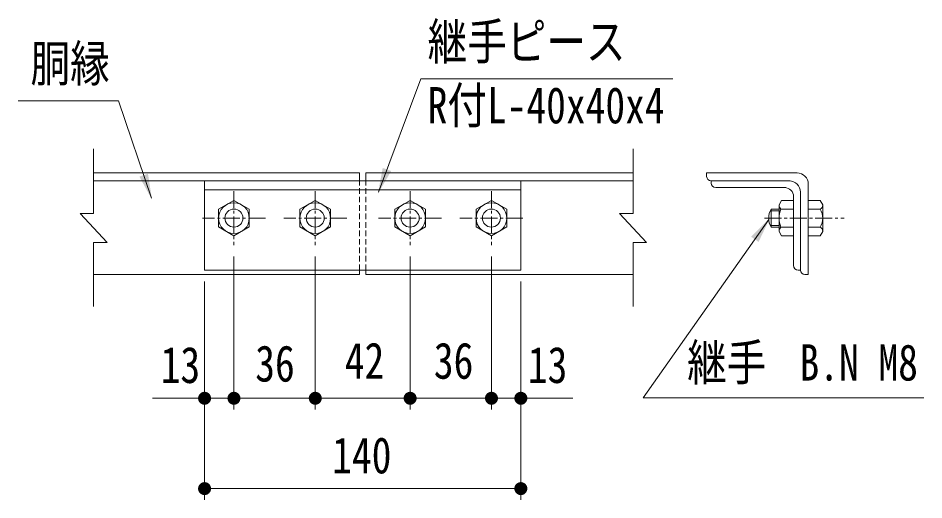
# Model space of a CAD drawing. Units: millimetres, scale not verified, with parts at other scales. Extents: x -4455 to 4455, y -3150 to 3150.
# Drawn here: x 1642 to 2845, y -1752 to -1112 of the extents above; entities that cross this region are included whole.
import ezdxf
from ezdxf.enums import TextEntityAlignment as Align

# ---------------------------------------------------------------- set-up
doc = ezdxf.new("R2010")
doc.units = ezdxf.units.MM
doc.header["$LTSCALE"] = 30
doc.linetypes.add('USER4', pattern=[1.125, 0.75, -0.125, 0.125, -0.125])
doc.linetypes.add('USER5', pattern=[0.375, 0.25, -0.125])
for name, color, linetype, lineweight in [('0-0_D-STR-TXT', 3, 'Continuous', 13), ('0-2_D-STR1', 1, 'Continuous', 18), ('0-3_D-STR-DIM', 1, 'Continuous', 18), ('0-4_D-BMK', 2, 'USER4', 13), ('0-6_D-STR3', 3, 'Continuous', 13), ('0-B_SUNPOU', 1, 'Continuous', 18), ('0-C_7詳細', 3, 'Continuous', 18)]:
    doc.layers.add(name, color=color, linetype=linetype, lineweight=lineweight)
doc.styles.add('ＭＳ ゴシック', font='')
doc.styles.get('ＭＳ ゴシック').set_extended_font_data('MS Gothic')

# ---------------------------------------------------------------- blocks, each defined once
blk = doc.blocks.new('M1')
at = {"layer": '0-B_SUNPOU'}
blk.add_line((-7.5, 0), (-57.86, 0), dxfattribs=at)
for points in [[(0, 0), (-7.5, 0), (-7.44, 0.94)], [(0, 0), (-7.44, -0.94), (-7.5, 0)], [(0, 0), (-7.44, 0.94), (-7.26, 1.87)], [(0, 0), (-7.26, -1.87), (-7.44, -0.94)], [(0, 0), (-7.26, 1.87), (-6.97, 2.76)], [(0, 0), (-6.97, -2.76), (-7.26, -1.87)], [(0, 0), (-6.97, 2.76), (-6.57, 3.61)], [(0, 0), (-6.57, -3.61), (-6.97, -2.76)], [(0, 0), (-6.57, 3.61), (-6.07, 4.41)], [(0, 0), (-6.07, -4.41), (-6.57, -3.61)], [(0, 0), (-6.07, 4.41), (-5.47, 5.13)], [(0, 0), (-5.47, -5.13), (-6.07, -4.41)], [(0, 0), (-5.47, 5.13), (-4.78, 5.78)], [(0, 0), (-4.78, -5.78), (-5.47, -5.13)], [(0, 0), (-4.78, 5.78), (-4.02, 6.33)], [(0, 0), (-4.02, -6.33), (-4.78, -5.78)], [(0, 0), (-4.02, 6.33), (-3.19, 6.79)], [(0, 0), (-3.19, -6.79), (-4.02, -6.33)], [(0, 0), (-3.19, 6.79), (-2.32, 7.13)], [(0, 0), (-2.32, -7.13), (-3.19, -6.79)], [(0, 0), (-2.32, 7.13), (-1.41, 7.37)], [(0, 0), (-1.41, -7.37), (-2.32, -7.13)], [(0, 0), (-1.41, 7.37), (-0.47, 7.49)], [(0, 0), (-0.47, -7.49), (-1.41, -7.37)], [(0, 0), (-0.47, 7.49), (0.47, 7.49)], [(0, 0), (0.47, -7.49), (-0.47, -7.49)], [(0, 0), (0.47, 7.49), (1.41, 7.37)], [(0, 0), (1.41, 7.37), (2.32, 7.13)], [(0, 0), (2.32, 7.13), (3.19, 6.79)], [(0, 0), (3.19, 6.79), (4.02, 6.33)], [(0, 0), (4.02, 6.33), (4.78, 5.78)], [(0, 0), (4.78, 5.78), (5.47, 5.13)], [(0, 0), (5.47, 5.13), (6.07, 4.41)], [(0, 0), (6.07, 4.41), (6.57, 3.61)], [(0, 0), (6.57, 3.61), (6.97, 2.76)], [(0, 0), (6.97, 2.76), (7.26, 1.87)], [(0, 0), (7.26, 1.87), (7.44, 0.94)], [(0, 0), (7.44, 0.94), (7.5, 0)], [(0, 0), (1.41, -7.37), (0.47, -7.49)], [(0, 0), (2.32, -7.13), (1.41, -7.37)], [(0, 0), (3.19, -6.79), (2.32, -7.13)], [(0, 0), (4.02, -6.33), (3.19, -6.79)], [(0, 0), (4.78, -5.78), (4.02, -6.33)], [(0, 0), (5.47, -5.13), (4.78, -5.78)], [(0, 0), (6.07, -4.41), (5.47, -5.13)], [(0, 0), (6.57, -3.61), (6.07, -4.41)], [(0, 0), (6.97, -2.76), (6.57, -3.61)], [(0, 0), (7.26, -1.87), (6.97, -2.76)], [(0, 0), (7.44, -0.94), (7.26, -1.87)], [(0, 0), (7.5, 0), (7.44, -0.94)]]:
    blk.add_solid(points, dxfattribs=at)

msp = doc.modelspace()

# ---------------------------------------------------------------- linework, layer by layer
at = {"layer": '0-0_D-STR-TXT'}
msp.add_lwpolyline([(2511.57, -1192.91), (2176.62, -1192.91), (2120.52, -1343.47)], dxfattribs=at)
at = {"layer": '0-0_D-STR-TXT', "color": 7, "lineweight": 9}
for points in [[(1641.96, -1222.24), (1775.33, -1222.24), (1819.05, -1351.38)], [(2844.81, -1616.65), (2472.03, -1616.65), (2638.92, -1379.81)]]:
    msp.add_lwpolyline(points, dxfattribs=at)
at = {"layer": '0-0_D-STR-TXT', "color": 7}
for points in [[(1819.79, -1353.56), (1803.05, -1322.8), (1814.4, -1318.96)], [(2640.24, -1377.93), (2625.27, -1409.58), (2615.47, -1402.68)]]:
    msp.add_solid(points, dxfattribs=at)
at = {"layer": '0-0_D-STR-TXT'}
msp.add_solid([(2119.72, -1345.62), (2126.15, -1311.2), (2137.38, -1315.39)], dxfattribs=at)
at = {"layer": '0-2_D-STR1'}
for p, q in [((2095.38, -1317.93), (1742.25, -1317.93)), ((2458.52, -1317.93), (2103.78, -1317.93)), ((2676.32, -1317.93), (2556.32, -1317.93)), ((2556.32, -1317.93), (2556.32, -1322.43)), ((2458.52, -1328.43), (1742.25, -1328.43)), ((2667.32, -1328.43), (2562.32, -1328.43)), ((2691.32, -1452.93), (2691.32, -1332.93)), ((2680.82, -1446.93), (2680.82, -1341.93)), ((2095.38, -1452.93), (1742.25, -1452.93)), ((2458.52, -1452.93), (2103.78, -1452.93)), ((2691.32, -1452.93), (2686.82, -1452.93))]:
    msp.add_line(p, q, dxfattribs=at)
at = {"layer": '0-2_D-STR1', "linetype": 'USER5'}
for p, q in [((2095.38, -1326.93), (2095.38, -1446.93)), ((2103.78, -1326.93), (2103.78, -1446.93))]:
    msp.add_line(p, q, dxfattribs=at)
at = {"layer": '0-2_D-STR1'}
for centre, radius, start, end in [((2562.32, -1322.43), 6, 180, 270), ((2676.32, -1332.93), 15, 0, 90), ((2686.82, -1446.93), 6, 180, 270)]:
    msp.add_arc(centre, radius, start, end, dxfattribs=at)
at = {"layer": '0-3_D-STR-DIM', "color": 4, "lineweight": 13}
for p, q in [((1742.25, -1371.59), (1742.25, -1286)), ((2458.52, -1371.59), (2458.52, -1286)), ((2440.52, -1371.59), (2476.52, -1410.36)), ((2458.52, -1371.59), (2440.52, -1371.59)), ((1742.25, -1410.36), (1742.25, -1495.55)), ((1742.25, -1410.36), (1760.25, -1410.36)), ((2458.52, -1410.36), (2458.52, -1495.55)), ((2458.52, -1410.36), (2476.52, -1410.36))]:
    msp.add_line(p, q, dxfattribs=at)
at = {"layer": '0-3_D-STR-DIM'}
for p, q in [((1928.58, -1428.73), (1928.58, -1632.24)), ((1928.58, -1428.73), (1928.58, -1632.24)), ((2036.58, -1428.73), (2036.58, -1632.24)), ((2036.58, -1428.73), (2036.58, -1632.24)), ((2162.58, -1428.73), (2162.58, -1632.24)), ((2162.58, -1428.73), (2162.58, -1632.24)), ((2270.58, -1428.73), (2270.58, -1632.24)), ((2270.58, -1428.73), (2270.58, -1632.24)), ((1889.58, -1461.93), (1889.58, -1752.24)), ((1889.58, -1461.93), (1889.58, -1632.24)), ((2309.58, -1461.93), (2309.58, -1752.24)), ((2309.58, -1461.93), (2309.58, -1632.24)), ((1855.08, -1617.24), (1820.58, -1617.24)), ((1928.58, -1617.24), (1889.58, -1617.24)), ((2002.08, -1617.24), (1963.08, -1617.24)), ((1963.08, -1617.24), (1997.58, -1617.24)), ((2071.08, -1617.24), (2128.08, -1617.24)), ((2197.08, -1617.24), (2236.08, -1617.24)), ((2236.08, -1617.24), (2201.58, -1617.24)), ((2270.58, -1617.24), (2309.58, -1617.24)), ((2344.08, -1617.24), (2378.58, -1617.24)), ((1924.08, -1737.24), (2275.08, -1737.24))]:
    msp.add_line(p, q, dxfattribs=at)
at = {"layer": '0-3_D-STR-DIM', "color": 4, "lineweight": 13}
msp.add_lwpolyline([(1742.25, -1371.59), (1724.25, -1371.59), (1760.25, -1410.36)], dxfattribs=at)
at = {"layer": '0-4_D-BMK'}
for p, q in [((1928.58, -1341.99), (1928.58, -1413.73)), ((2036.58, -1341.99), (2036.58, -1413.73)), ((2162.58, -1341.99), (2162.58, -1413.73)), ((2270.58, -1341.99), (2270.58, -1413.73)), ((1970.28, -1377.93), (1886.68, -1377.93)), ((2078.28, -1377.93), (1994.68, -1377.93)), ((2204.28, -1377.93), (2120.68, -1377.93)), ((2312.28, -1377.93), (2228.68, -1377.93)), ((2633.06, -1377.93), (2739.11, -1377.93))]:
    msp.add_line(p, q, dxfattribs=at)
at = {"layer": '0-6_D-STR3'}
for p, q in [((1889.58, -1328.43), (1889.58, -1446.93)), ((2309.58, -1328.43), (2309.58, -1446.93)), ((2562.32, -1328.43), (2562.32, -1331.43)), ((2309.58, -1340.43), (1889.58, -1340.43)), ((2568.32, -1337.43), (2661.32, -1337.43)), ((2671.82, -1347.93), (2671.82, -1440.93)), ((2671.82, -1401.45), (2671.82, -1354.41)), ((2707.12, -1354.41), (2691.32, -1354.41)), ((2691.32, -1354.41), (2691.32, -1401.45)), ((2710.52, -1360.29), (2707.12, -1354.41)), ((2641.96, -1389.93), (2641.96, -1365.93)), ((2652.62, -1365.93), (2641.96, -1365.93)), ((2652.62, -1395.69), (2652.62, -1360.17)), ((2654.68, -1365.93), (2671.82, -1365.93)), ((2707.12, -1365.93), (2691.32, -1365.93)), ((2652.62, -1389.93), (2641.96, -1389.93)), ((2654.68, -1389.93), (2671.82, -1389.93)), ((2707.12, -1389.93), (2691.32, -1389.93)), ((2652.62, -1395.69), (2655.94, -1401.45)), ((2655.94, -1401.45), (2671.82, -1401.45)), ((2707.12, -1401.45), (2691.32, -1401.45)), ((2309.58, -1446.93), (1889.58, -1446.93)), ((2680.82, -1446.93), (2677.82, -1446.93))]:
    msp.add_line(p, q, dxfattribs=at)
at = {"layer": '0-6_D-STR3', "color": 1}
for p, q in [((2652.62, -1368.33), (2640.75, -1368.33)), ((2652.62, -1387.53), (2640.75, -1387.53))]:
    msp.add_line(p, q, dxfattribs=at)
at = {"layer": '0-6_D-STR3'}
for points in [[(1928.58, -1354.41), (1908.21, -1366.17), (1908.21, -1389.69), (1928.58, -1401.45), (1948.95, -1389.69), (1948.95, -1366.17)], [(2036.58, -1354.41), (2016.21, -1366.17), (2016.21, -1389.69), (2036.58, -1401.45), (2056.95, -1389.69), (2056.95, -1366.17)], [(2162.58, -1354.41), (2142.21, -1366.17), (2142.21, -1389.69), (2162.58, -1401.45), (2182.95, -1389.69), (2182.95, -1366.17)], [(2270.58, -1354.41), (2250.21, -1366.17), (2250.21, -1389.69), (2270.58, -1401.45), (2290.95, -1389.69), (2290.95, -1366.17)]]:
    msp.add_lwpolyline(points, close=True, dxfattribs=at)
for points in [[(2652.62, -1360.17), (2655.94, -1354.41), (2671.82, -1354.41)], [(2710.52, -1360.29), (2710.52, -1395.57), (2707.12, -1401.45)]]:
    msp.add_lwpolyline(points, dxfattribs=at)
for centre, radius in [((1928.58, -1377.93), 20.4), ((2036.58, -1377.93), 20.4), ((2162.58, -1377.93), 20.4), ((2270.58, -1377.93), 20.4), ((1928.58, -1377.93), 12), ((2036.58, -1377.93), 12), ((2162.58, -1377.93), 12), ((2270.58, -1377.93), 12)]:
    msp.add_circle(centre, radius, dxfattribs=at)
for centre, radius, start, end in [((2568.32, -1331.43), 6, 180, 270), ((2659.82, -1349.43), 12, 0, 90), ((2662.74, -1377.93), 24, 150, 210), ((2661.71, -1360.17), 9.09, 180, 219.3382), ((2688.62, -1377.93), 36, 160.52878, 199.47122), ((2704.64, -1360.59), 5.88, 294.94299, 2.968), ((2687.61, -1377.93), 22.91, 328.40741, 31.59259), ((2661.71, -1395.69), 9.09, 140.6618, 180), ((2704.64, -1395.26), 5.88, 357.032, 65.05701), ((2677.82, -1440.93), 6, 180, 270)]:
    msp.add_arc(centre, radius, start, end, dxfattribs=at)
at = {"layer": '0-C_7詳細', "color": 7, "lineweight": 9}
for p, q in [((2095.38, -1326.93), (2095.38, -1317.93)), ((2103.78, -1326.93), (2103.78, -1317.93)), ((2562.32, -1328.43), (2667.32, -1328.43)), ((2095.38, -1452.93), (2095.38, -1446.93)), ((2103.78, -1452.93), (2103.78, -1446.93))]:
    msp.add_line(p, q, dxfattribs=at)
msp.add_arc((2665.82, -1343.43), 15, 0, 90, dxfattribs=at)

# ---------------------------------------------------------------- block references
at = {"layer": '0-3_D-STR-DIM', "xscale": 1.15, "yscale": 1.15}
for p in [(1889.58, -1617.24), (2036.58, -1617.24), (2162.58, -1617.24), (2270.58, -1617.24), (2270.58, -1617.24), (2309.58, -1737.24)]:
    msp.add_blockref('M1', p, dxfattribs=at)
at = {"layer": '0-3_D-STR-DIM', "xscale": 1.15, "yscale": 1.15, "rotation": 180}
for p in [(1928.58, -1617.24), (1928.58, -1617.24), (2036.58, -1617.24), (2162.58, -1617.24), (2309.58, -1617.24), (1889.58, -1737.24)]:
    msp.add_blockref('M1', p, dxfattribs=at)

# ---------------------------------------------------------------- texts
at = {"layer": '0-0_D-STR-TXT', "style": 'ＭＳ ゴシック', "width": 0.8}
for s, p in [('継手ピース', (2185.78, -1181.86)), ('胴縁', (1658.46, -1210.96)), ('R付L-40x40x4', (2185.78, -1266.5)), ('継手', (2530.43, -1608.16)), ('B.N M8', (2679.63, -1608.16))]:
    msp.add_text(s, height=48.17, dxfattribs=at).set_placement(p, align=Align.BOTTOM_LEFT)
at = {"layer": '0-3_D-STR-DIM', "color": 3, "style": 'ＭＳ ゴシック', "width": 0.8}
for s, p in [('13', (1831.26, -1611.41)), ('36', (1956.84, -1609.52)), ('42', (2075.75, -1605.76)), ('36', (2194.06, -1605.76)), ('13', (2318.89, -1611.41)), ('140', (2059.06, -1731.49))]:
    msp.add_text(s, height=48.17, dxfattribs=at).set_placement(p, align=Align.BOTTOM_LEFT)

doc.saveas('drawing.dxf')
